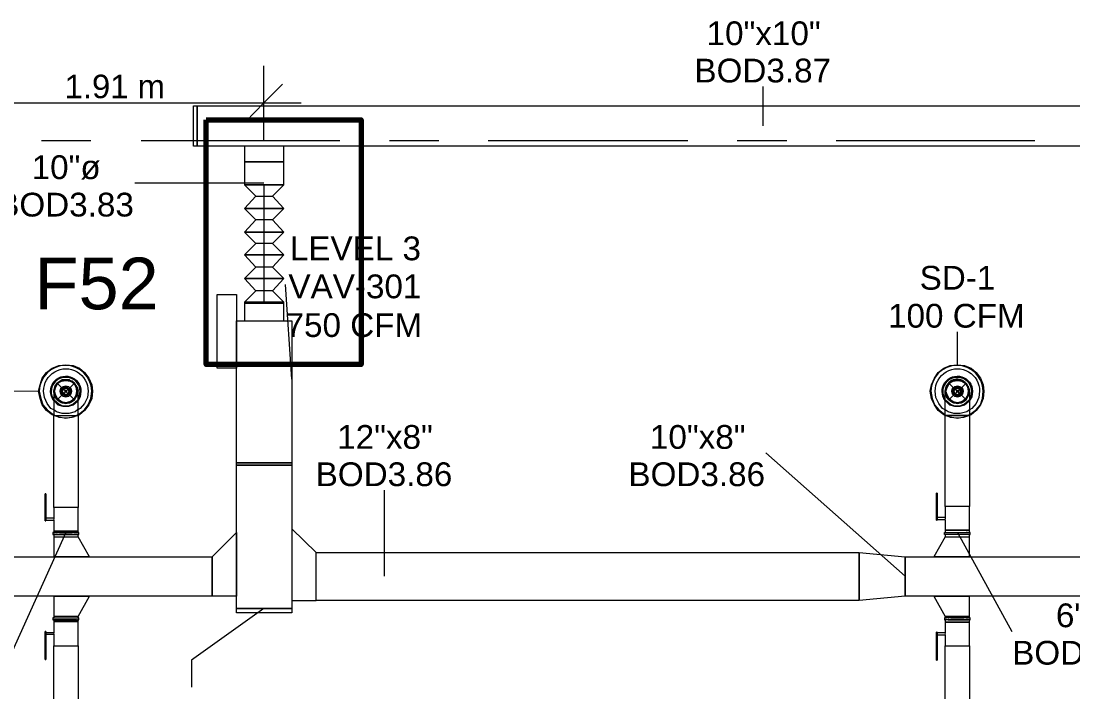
# Model space of a CAD drawing. Header units: metres. Extents: x -2 to 237, y -8 to 52.
# Drawn here: x 37.8 to 44.52, y 38.52 to 42.81 of the extents above; entities that cross this region are included whole.
import ezdxf

# ---------------------------------------------------------------- set-up
doc = ezdxf.new("R2010")
doc.units = ezdxf.units.M
doc.layers.add('HVAC - Ductos', color=5, linetype='Continuous', lineweight=0)
doc.layers.add('PDF4_Text', color=7, linetype='Continuous', lineweight=0)
doc.layers.add('PDF4_Geometry', color=7, linetype='Continuous', lineweight=0, true_color=0xaaaaaa)
doc.styles.add('PDF Arial-BoldMT-Identity-H', font='arial.ttf')
doc.styles.add('PDF Helvetica', font='')
doc.styles.get('PDF Helvetica').set_extended_font_data('Helvetica')

msp = doc.modelspace()

# ---------------------------------------------------------------- linework, layer by layer
at = {"layer": 'HVAC - Ductos', "lineweight": 0}
for points in [[(39.3509, 42.0491), (39.3509, 42.2873), (39.3509, 42.5256)], [(39.47, 42.4065), (39.3509, 42.2873), (39.2364, 42.1682)], [(42.5397, 42.1407), (42.5397, 42.3927)], [(37.2022, 42.2873), (39.5892, 42.2873)], [(39.2272, 42.0124), (39.2272, 41.9117), (39.2318, 41.9117), (39.2409, 41.9117), (39.2639, 41.9117), (39.2914, 41.9117), (39.3188, 41.9117), (39.3509, 41.9117), (39.3876, 41.9117), (39.415, 41.9117), (39.4426, 41.9117), (39.4609, 41.9117), (39.4746, 41.9117), (39.4792, 41.9117), (39.4792, 42.0124)], [(39.2409, 42.0124), (39.2318, 42.0124)], [(39.2593, 42.0124), (39.2547, 42.0124), (39.2501, 42.0124)], [(39.2822, 42.0124), (39.273, 42.0124), (39.2685, 42.0124)], [(39.3143, 42.0124), (39.296, 42.0124), (39.2914, 42.0124)], [(39.383, 42.0124), (39.3509, 42.0124), (39.3234, 42.0124)], [(39.4105, 42.0124), (39.3922, 42.0124)], [(39.438, 42.0124), (39.4334, 42.0124), (39.4242, 42.0124)], [(39.4563, 42.0124), (39.4517, 42.0124), (39.4472, 42.0124)], [(39.4746, 42.0124), (39.4654, 42.0124), (39.4609, 42.0124)], [(39.4059, 41.6917), (39.4792, 41.6138), (39.2272, 41.6138), (39.3006, 41.6917), (39.4059, 41.6917), (39.4792, 41.7651), (39.4792, 41.9117), (39.4746, 41.9117), (39.4609, 41.9117), (39.4426, 41.9117), (39.415, 41.9117), (39.3876, 41.9117), (39.3509, 41.9117), (39.3188, 41.9117), (39.2914, 41.9117), (39.2639, 41.9117), (39.2409, 41.9117), (39.2318, 41.9117), (39.2272, 41.9117), (39.2272, 41.7651), (39.4792, 41.7651), (39.2272, 41.7651), (39.3006, 41.6917)], [(39.3509, 41.7742), (38.5262, 41.7742)], [(39.3509, 41.7651), (39.3509, 41.3894), (39.3509, 41.0137)], [(39.4059, 41.5406), (39.4792, 41.4626), (39.2272, 41.4626), (39.3006, 41.5406), (39.2272, 41.6138), (39.4792, 41.6138), (39.4059, 41.5406), (39.3006, 41.5406)], [(39.4059, 41.3894), (39.4792, 41.3161), (39.2272, 41.3161), (39.3006, 41.3894), (39.2272, 41.4626), (39.4792, 41.4626), (39.4059, 41.3894), (39.3006, 41.3894)], [(39.4059, 41.2381), (39.4792, 41.1649), (39.2272, 41.1649), (39.3006, 41.2381), (39.2272, 41.3161), (39.4792, 41.3161), (39.4059, 41.2381), (39.3006, 41.2381)], [(39.4059, 41.087), (39.4792, 41.0137), (39.2272, 41.0137), (39.3006, 41.087), (39.2272, 41.1649), (39.4792, 41.1649), (39.4059, 41.087), (39.3006, 41.087)], [(39.5296, 40.5234), (39.4884, 41.1282)], [(39.4792, 41.0137), (39.4746, 41.0137), (39.4563, 41.0137), (39.4288, 41.0137), (39.3922, 41.0137), (39.3509, 41.0137), (39.3143, 41.0137), (39.2776, 41.0137), (39.2501, 41.0137), (39.2318, 41.0137), (39.2272, 41.0137)], [(43.7814, 40.6151), (43.7814, 40.8258)], [(38.0085, 40.4456), (38.0085, 40.4364), (38.0085, 40.418), (38.0085, 40.3906), (38.0085, 40.3539), (38.0085, 40.3127), (38.0085, 40.2898), (37.9993, 40.2944), (37.9627, 40.3218), (37.9352, 40.3585), (37.9215, 40.3997), (37.9123, 40.4456), (37.9215, 40.4868), (37.9352, 40.528), (37.9627, 40.5647), (37.9993, 40.5921), (38.0406, 40.6105), (38.0864, 40.6151), (38.1322, 40.6105), (38.1735, 40.5921), (38.2056, 40.5647), (38.233, 40.528), (38.2513, 40.4868), (38.2559, 40.4456), (38.2513, 40.3997), (38.233, 40.3585), (38.2056, 40.3218), (38.1735, 40.2944), (38.1643, 40.2898), (38.1643, 40.3356), (38.1643, 40.3768), (38.1643, 40.4089), (38.1643, 40.4318), (38.1643, 40.441)], [(38.0589, 40.3722), (38.0543, 40.3768), (38.036, 40.3906), (38.0223, 40.4089), (38.0131, 40.4272), (38.0131, 40.4456), (38.0131, 40.4639), (38.0223, 40.4822), (38.036, 40.496), (38.0497, 40.5096), (38.0681, 40.5142), (38.0864, 40.5188), (38.1047, 40.5142), (38.1231, 40.5096)], [(38.0589, 40.5142), (38.0864, 40.5188), (38.1093, 40.5142)], [(43.7538, 40.3722), (43.7493, 40.3768), (43.731, 40.3906), (43.7172, 40.4089), (43.708, 40.4272), (43.708, 40.4456), (43.708, 40.4639), (43.7172, 40.4822), (43.731, 40.496), (43.7447, 40.5096), (43.763, 40.5142), (43.7814, 40.5188), (43.7997, 40.5142), (43.818, 40.5096), (43.8318, 40.496), (43.8455, 40.4822), (43.8501, 40.4639), (43.8547, 40.4456), (43.8501, 40.4272), (43.8455, 40.4089), (43.8318, 40.3906), (43.818, 40.3814), (43.7997, 40.3722), (43.7814, 40.3722), (43.763, 40.3722), (43.7447, 40.3814), (43.731, 40.3906), (43.7126, 40.4134), (43.708, 40.418)], [(43.7538, 40.5142), (43.7814, 40.5188), (43.8043, 40.5142)], [(38.1277, 40.5096), (38.1231, 40.5096), (38.1368, 40.496), (38.1505, 40.4822), (38.1551, 40.4639), (38.1597, 40.4456), (38.1551, 40.4272), (38.1505, 40.4089), (38.1368, 40.3906), (38.1231, 40.3814), (38.1047, 40.3722), (38.0864, 40.3722), (38.0681, 40.3722), (38.0497, 40.3814), (38.036, 40.3906), (38.0177, 40.4134), (38.0131, 40.418)], [(38.0131, 40.4684), (38.0177, 40.473), (38.0177, 40.4776)], [(38.0177, 40.418), (38.0131, 40.4456), (38.0177, 40.4684)], [(38.0177, 40.473), (38.036, 40.496), (38.0543, 40.5096)], [(38.0543, 40.5142), (38.0589, 40.5142)], [(38.1139, 40.5142), (38.1185, 40.5142)], [(38.1185, 40.5096), (38.1368, 40.496), (38.1505, 40.473)], [(38.1551, 40.4776), (38.1551, 40.473), (38.1551, 40.4684)], [(38.1551, 40.4684), (38.1597, 40.4456), (38.1551, 40.418), (38.1551, 40.4134)], [(43.708, 40.4684), (43.7126, 40.473), (43.7126, 40.4776)], [(43.7126, 40.418), (43.708, 40.4456), (43.7126, 40.4684)], [(43.7126, 40.473), (43.731, 40.496), (43.7493, 40.5096)], [(43.7493, 40.5142), (43.7538, 40.5142)], [(43.8089, 40.5142), (43.8134, 40.5142)], [(43.8134, 40.5096), (43.8318, 40.496), (43.8455, 40.473)], [(43.8501, 40.4776), (43.8501, 40.473), (43.8501, 40.4684)], [(43.8501, 40.4684), (43.8547, 40.4456), (43.8501, 40.418), (43.8501, 40.4134)], [(37.9123, 40.4456), (37.5595, 40.441)], [(38.0085, 40.4364), (38.0131, 40.4226), (38.0177, 40.4043), (38.0315, 40.3906), (38.0497, 40.3768), (38.0681, 40.3722), (38.0864, 40.3676), (38.1047, 40.3722), (38.1231, 40.3768), (38.1413, 40.3906), (38.1505, 40.4043), (38.1597, 40.4226), (38.1597, 40.4364)], [(38.1505, 40.4134), (38.1368, 40.3906), (38.1185, 40.3768), (38.1139, 40.3722)], [(38.1643, 40.441), (38.1643, 40.4456)], [(43.7035, 40.4364), (43.708, 40.4226), (43.7126, 40.4043), (43.7264, 40.3906), (43.7447, 40.3768), (43.763, 40.3722), (43.7814, 40.3676), (43.7997, 40.3722), (43.818, 40.3768), (43.8363, 40.3906), (43.8455, 40.4043), (43.8547, 40.4226), (43.8547, 40.4364)], [(43.8455, 40.4134), (43.8318, 40.3906), (43.8134, 40.3768), (43.8089, 40.3722)], [(43.8593, 40.441), (43.8593, 40.4456)], [(38.1597, 40.3264), (38.1459, 40.3127), (38.1047, 40.3035), (38.0635, 40.3035), (38.0269, 40.3127), (38.0085, 40.3264)], [(38.1093, 40.3768), (38.0864, 40.3722), (38.0589, 40.3768)], [(43.8593, 40.3264), (43.8409, 40.3127), (43.7997, 40.3035), (43.7584, 40.3035), (43.7218, 40.3127), (43.7035, 40.3264)], [(43.8043, 40.3768), (43.7814, 40.3722), (43.7538, 40.3768)], [(37.9581, 39.7812), (37.9581, 39.6255), (37.9581, 39.6209), (37.9581, 39.6163), (37.9581, 39.6209), (37.9581, 39.6255), (37.9581, 39.6209), (38.0085, 39.6209), (38.0085, 39.5521), (38.0131, 39.5521), (38.0177, 39.5521), (38.0315, 39.5521), (38.0497, 39.5521), (38.0681, 39.5521), (38.0864, 39.5521), (38.1047, 39.5521), (38.1231, 39.5521), (38.1413, 39.5521), (38.1505, 39.5521), (38.1597, 39.5521), (38.1643, 39.5521), (38.1643, 39.7033), (38.1597, 39.7033), (38.1505, 39.7033), (38.1413, 39.7033), (38.1231, 39.7033), (38.1047, 39.7033), (38.0864, 39.7033), (38.0681, 39.7033), (38.0497, 39.7033), (38.0315, 39.7033), (38.0177, 39.7033), (38.0131, 39.7033), (38.0085, 39.7033), (38.0085, 40.2898), (38.0131, 40.2898), (38.0177, 40.2898), (38.0315, 40.2898), (38.0497, 40.2898), (38.0681, 40.2898), (38.0864, 40.2898), (38.1047, 40.2898), (38.1231, 40.2898), (38.1413, 40.2898), (38.1505, 40.2898), (38.1597, 40.2898), (38.1643, 40.2898), (38.1643, 39.7033), (38.1597, 39.7033), (38.1505, 39.7033), (38.1413, 39.7033), (38.1231, 39.7033), (38.1047, 39.7033), (38.0864, 39.7033), (38.0681, 39.7033), (38.0497, 39.7033), (38.0315, 39.7033), (38.0177, 39.7033), (38.0131, 39.7033), (38.0085, 39.7033), (38.0085, 39.6346), (37.9581, 39.6346)], [(38.0085, 40.2944), (38.0406, 40.2806), (38.0864, 40.276), (38.1277, 40.2806), (38.1597, 40.2944)], [(38.1597, 40.2898), (38.1322, 40.2806), (38.0864, 40.2714), (38.0406, 40.2806), (38.0085, 40.2898)], [(38.0085, 40.2898), (38.0131, 40.2898), (38.0177, 40.2898), (38.0315, 40.2898), (38.0497, 40.2898), (38.0681, 40.2898), (38.0864, 40.2898), (38.1047, 40.2898), (38.1231, 40.2898), (38.1413, 40.2898), (38.1505, 40.2898), (38.1597, 40.2898), (38.1643, 40.2898)], [(43.7035, 40.2944), (43.7356, 40.2806), (43.7814, 40.276), (43.8226, 40.2806), (43.8547, 40.2944)], [(43.8593, 40.2898), (43.8272, 40.2806), (43.7814, 40.2714), (43.7356, 40.2806), (43.7035, 40.2898)], [(43.7035, 40.2898), (43.708, 40.2898), (43.7126, 40.2898), (43.7264, 40.2898), (43.7447, 40.2898), (43.763, 40.2898), (43.7814, 40.2898), (43.7997, 40.2898), (43.818, 40.2898), (43.8363, 40.2898), (43.8455, 40.2898), (43.8547, 40.2898), (43.8593, 40.2898)], [(43.4469, 39.2635), (42.5581, 40.0515)], [(37.9581, 39.7904), (37.9535, 39.7904)], [(37.9535, 39.6255), (37.9535, 39.6209), (37.9535, 39.6163), (37.9535, 39.6209), (37.9535, 39.6255), (37.9535, 39.7812)], [(40.1207, 39.2635), (40.1207, 39.8133)], [(43.6531, 39.795), (43.6485, 39.795)], [(43.6485, 39.63), (43.6485, 39.6255), (43.6485, 39.6209), (43.6485, 39.6255), (43.6485, 39.63), (43.6485, 39.7858)], [(43.6531, 39.7858), (43.6531, 39.63), (43.6531, 39.6255), (43.6531, 39.6209), (43.6531, 39.6255), (43.6531, 39.63), (43.6531, 39.6255), (43.7035, 39.6255), (43.7035, 39.5567), (43.708, 39.5567), (43.7126, 39.5567), (43.7264, 39.5567), (43.7447, 39.5567), (43.763, 39.5567), (43.7814, 39.5567), (43.7997, 39.5567), (43.818, 39.5567), (43.8363, 39.5567), (43.8455, 39.5567), (43.8547, 39.5567), (43.8593, 39.5567), (43.8593, 39.7079), (43.8547, 39.7079), (43.8455, 39.7079), (43.8363, 39.7079), (43.818, 39.7079), (43.7997, 39.7079), (43.7814, 39.7079), (43.763, 39.7079), (43.7447, 39.7079), (43.7264, 39.7079), (43.7126, 39.7079), (43.708, 39.7079), (43.7035, 39.7079), (43.7035, 39.6392), (43.6531, 39.6392)], [(37.9535, 39.6163), (37.9581, 39.6163)], [(38.0085, 39.6346), (38.0085, 39.63), (38.0085, 39.6255)], [(43.6485, 39.6209), (43.6531, 39.6209)], [(43.7035, 39.6392), (43.7035, 39.6346), (43.7035, 39.63)], [(38.0864, 39.5429), (37.7428, 38.7824)], [(38.0039, 39.5429), (38.0039, 39.5292)], [(38.0085, 39.5292), (38.0039, 39.5292), (38.0131, 39.5292), (38.0269, 39.5292), (38.0451, 39.5292), (38.0635, 39.5292), (38.0864, 39.5292), (38.1093, 39.5292), (38.1277, 39.5292), (38.1459, 39.5292), (38.1551, 39.5292), (38.1643, 39.5292), (38.1689, 39.5292), (38.1689, 39.5429), (38.1643, 39.5429)], [(38.0085, 39.5429), (38.0039, 39.5429), (38.0131, 39.5429), (38.0269, 39.5429), (38.0451, 39.5429), (38.0635, 39.5429), (38.0864, 39.5429), (38.1093, 39.5429), (38.1277, 39.5429), (38.1459, 39.5429), (38.1551, 39.5429), (38.1643, 39.5429), (38.1689, 39.5429)], [(38.1597, 39.5429), (38.1643, 39.5429), (38.1643, 39.5521), (38.1597, 39.5521), (38.1505, 39.5521), (38.1413, 39.5521), (38.1231, 39.5521), (38.1047, 39.5521), (38.0864, 39.5521), (38.0681, 39.5521), (38.0497, 39.5521), (38.0315, 39.5521), (38.0177, 39.5521), (38.0131, 39.5521), (38.0085, 39.5521), (38.0085, 39.5429), (38.0131, 39.5429), (38.0177, 39.5429), (38.0315, 39.5429), (38.0497, 39.5429), (38.0681, 39.5429), (38.0864, 39.5429), (38.1047, 39.5429), (38.1231, 39.5429), (38.1413, 39.5429), (38.1505, 39.5429), (38.1551, 39.5429)], [(38.0177, 39.5292), (38.0131, 39.5292), (38.0085, 39.5292), (38.0085, 39.5155), (38.0131, 39.5155), (38.0177, 39.5155), (38.0315, 39.5155), (38.0497, 39.5155), (38.0681, 39.5155), (38.0864, 39.5155), (38.1047, 39.5155), (38.1231, 39.5155), (38.1413, 39.5155), (38.1505, 39.5155), (38.1597, 39.5155), (38.1643, 39.5155), (38.1643, 39.5292), (38.1597, 39.5292)], [(38.0085, 39.5155), (38.0085, 39.3872), (38.0177, 39.3872), (38.0315, 39.3872), (38.0589, 39.3872), (38.0864, 39.3872), (38.1643, 39.3872), (38.1918, 39.3872), (38.2147, 39.3872), (38.233, 39.3872), (38.2376, 39.3872), (38.1643, 39.5155)], [(38.0315, 39.5292), (38.0269, 39.5292)], [(38.1277, 39.5292), (38.1231, 39.5292), (38.1047, 39.5292), (38.0864, 39.5292), (38.0681, 39.5292), (38.0497, 39.5292), (38.0451, 39.5292)], [(38.0543, 39.5155), (38.0589, 39.5155)], [(38.1139, 39.5155), (38.1185, 39.5155)], [(38.1459, 39.5292), (38.1413, 39.5292)], [(38.1551, 39.5292), (38.1505, 39.5292)], [(38.1643, 39.5292), (38.1689, 39.5292)], [(43.7035, 39.5155), (43.6302, 39.3872), (43.6348, 39.3872), (43.6531, 39.3872), (43.676, 39.3872), (43.7035, 39.3872), (43.7814, 39.3872), (43.8089, 39.3872), (43.8363, 39.3872), (43.8501, 39.3872), (43.8593, 39.3872), (43.8593, 39.5155)], [(43.7035, 39.5292), (43.6989, 39.5292), (43.6989, 39.5429), (43.708, 39.5429), (43.7218, 39.5429), (43.7402, 39.5429), (43.7584, 39.5429), (43.7814, 39.5429), (43.8043, 39.5429), (43.8226, 39.5429), (43.8409, 39.5429), (43.8501, 39.5429), (43.8593, 39.5429), (43.8638, 39.5429), (43.8593, 39.5429), (43.8593, 39.5567), (43.8547, 39.5567), (43.8455, 39.5567), (43.8363, 39.5567), (43.818, 39.5567), (43.7997, 39.5567), (43.7814, 39.5567), (43.763, 39.5567), (43.7447, 39.5567), (43.7264, 39.5567), (43.7126, 39.5567), (43.708, 39.5567), (43.7035, 39.5567), (43.7035, 39.5429)], [(43.8593, 39.5292), (43.8638, 39.5292), (43.8593, 39.5292), (43.8501, 39.5292), (43.8409, 39.5292), (43.8226, 39.5292), (43.8043, 39.5292), (43.7814, 39.5292), (43.7584, 39.5292), (43.7402, 39.5292), (43.7218, 39.5292), (43.708, 39.5292), (43.6989, 39.5292)], [(43.7126, 39.5292), (43.708, 39.5292), (43.7035, 39.5292), (43.7035, 39.5155), (43.708, 39.5155), (43.7126, 39.5155), (43.7264, 39.5155), (43.7447, 39.5155), (43.763, 39.5155), (43.7814, 39.5155), (43.7997, 39.5155), (43.818, 39.5155), (43.8363, 39.5155), (43.8455, 39.5155), (43.8547, 39.5155), (43.8593, 39.5155), (43.8593, 39.5292), (43.8547, 39.5292)], [(43.7264, 39.5292), (43.7218, 39.5292)], [(43.8226, 39.5292), (43.818, 39.5292), (43.7997, 39.5292), (43.7814, 39.5292), (43.763, 39.5292), (43.7447, 39.5292), (43.7402, 39.5292)], [(43.7493, 39.5155), (43.7538, 39.5155)], [(43.7814, 39.5429), (44.1296, 38.9107)], [(43.8089, 39.5155), (43.8134, 39.5155)], [(43.8455, 39.5429), (43.8363, 39.5429)], [(43.8501, 39.5292), (43.8455, 39.5292), (43.8363, 39.5292)], [(43.8638, 39.5292), (43.8638, 39.5429)], [(38.2376, 39.3872), (38.233, 39.3872), (38.2147, 39.3872), (38.1918, 39.3872), (38.1643, 39.3872), (38.0864, 39.3872), (38.0589, 39.3872), (38.0315, 39.3872), (38.0177, 39.3872), (38.0085, 39.3872)], [(43.1537, 39.4146), (43.4469, 39.3872)], [(43.1537, 39.1077), (43.1537, 39.4146)], [(43.4469, 39.3872), (43.4469, 39.1352)], [(43.8593, 39.3872), (43.8501, 39.3872), (43.8363, 39.3872), (43.8089, 39.3872), (43.7814, 39.3872), (43.7035, 39.3872), (43.676, 39.3872), (43.6531, 39.3872), (43.6348, 39.3872), (43.6302, 39.3872)], [(38.1643, 39.0069), (38.2376, 39.1352), (38.233, 39.1352), (38.2147, 39.1352), (38.1918, 39.1352), (38.1643, 39.1352), (38.0864, 39.1352), (38.0589, 39.1352), (38.0315, 39.1352), (38.0177, 39.1352), (38.0085, 39.1352), (38.0085, 39.0069)], [(38.0085, 39.1352), (38.0177, 39.1352), (38.0315, 39.1352), (38.0589, 39.1352), (38.0864, 39.1352), (38.1643, 39.1352), (38.1918, 39.1352), (38.2147, 39.1352), (38.233, 39.1352), (38.2376, 39.1352)], [(43.4469, 39.1352), (43.1537, 39.1077)], [(43.8593, 39.0069), (43.8593, 39.1352), (43.8501, 39.1352), (43.8363, 39.1352), (43.8089, 39.1352), (43.7814, 39.1352), (43.7035, 39.1352), (43.676, 39.1352), (43.6531, 39.1352), (43.6348, 39.1352), (43.6302, 39.1352), (43.7035, 39.0069)], [(43.6302, 39.1352), (43.6348, 39.1352), (43.6531, 39.1352), (43.676, 39.1352), (43.7035, 39.1352), (43.7814, 39.1352), (43.8089, 39.1352), (43.8363, 39.1352), (43.8501, 39.1352), (43.8593, 39.1352)], [(39.3509, 39.0573), (38.8882, 38.7274), (38.8882, 38.5533)], [(38.0085, 37.1972), (38.0085, 38.819), (38.0131, 38.819), (38.0177, 38.819), (38.0315, 38.819), (38.0497, 38.819), (38.0681, 38.819), (38.0864, 38.819), (38.1047, 38.819), (38.1231, 38.819), (38.1413, 38.819), (38.1505, 38.819), (38.1597, 38.819), (38.1643, 38.819), (38.1643, 38.9748), (38.1597, 38.9748), (38.1505, 38.9748), (38.1413, 38.9748), (38.1231, 38.9748), (38.1047, 38.9748), (38.0864, 38.9748), (38.0681, 38.9748), (38.0497, 38.9748), (38.0315, 38.9748), (38.0177, 38.9748), (38.0131, 38.9748), (38.0085, 38.9748), (38.0085, 38.9015), (37.9581, 38.9015), (37.9581, 38.897)], [(38.0039, 38.9977), (38.0039, 38.984)], [(38.0085, 38.984), (38.0039, 38.984), (38.0131, 38.984), (38.0269, 38.984), (38.0451, 38.984), (38.0635, 38.984), (38.0864, 38.984), (38.1093, 38.984), (38.1277, 38.984), (38.1459, 38.984), (38.1551, 38.984), (38.1643, 38.984), (38.1689, 38.984), (38.1689, 38.9977), (38.1643, 38.9977)], [(38.0085, 38.9977), (38.0039, 38.9977), (38.0131, 38.9977), (38.0269, 38.9977), (38.0451, 38.9977), (38.0635, 38.9977), (38.0864, 38.9977), (38.1093, 38.9977), (38.1277, 38.9977), (38.1459, 38.9977), (38.1551, 38.9977), (38.1643, 38.9977), (38.1689, 38.9977)], [(38.1597, 38.9977), (38.1643, 38.9977), (38.1643, 39.0069), (38.1597, 39.0069), (38.1505, 39.0069), (38.1413, 39.0069), (38.1231, 39.0069), (38.1047, 39.0069), (38.0864, 39.0069), (38.0681, 39.0069), (38.0497, 39.0069), (38.0315, 39.0069), (38.0177, 39.0069), (38.0131, 39.0069), (38.0085, 39.0069), (38.0085, 38.9977), (38.0131, 38.9977), (38.0177, 38.9977)], [(38.1551, 38.984), (38.1505, 38.984), (38.1413, 38.984), (38.1231, 38.984), (38.1047, 38.984), (38.0864, 38.984), (38.0681, 38.984), (38.0497, 38.984), (38.0315, 38.984), (38.0177, 38.984), (38.0131, 38.984), (38.0085, 38.984), (38.0085, 38.9748), (38.0131, 38.9748), (38.0177, 38.9748), (38.0315, 38.9748), (38.0497, 38.9748), (38.0681, 38.9748), (38.0864, 38.9748), (38.1047, 38.9748), (38.1231, 38.9748), (38.1413, 38.9748), (38.1505, 38.9748), (38.1597, 38.9748), (38.1643, 38.9748), (38.1643, 38.984), (38.1597, 38.984)], [(38.0269, 38.9977), (38.0315, 38.9977)], [(38.0451, 38.9977), (38.0497, 38.9977), (38.0681, 38.9977), (38.0864, 38.9977), (38.1047, 38.9977), (38.1231, 38.9977), (38.1277, 38.9977)], [(38.0589, 39.0069), (38.0543, 39.0069)], [(38.1185, 39.0069), (38.1139, 39.0069)], [(38.1413, 38.9977), (38.1459, 38.9977)], [(38.1505, 38.9977), (38.1551, 38.9977)], [(38.1643, 38.984), (38.1689, 38.984)], [(43.8593, 38.9977), (43.8638, 38.9977), (43.8593, 38.9977), (43.8501, 38.9977), (43.8409, 38.9977), (43.8226, 38.9977), (43.8043, 38.9977), (43.7814, 38.9977), (43.7584, 38.9977), (43.7402, 38.9977), (43.7218, 38.9977), (43.708, 38.9977), (43.6989, 38.9977), (43.6989, 38.984), (43.7035, 38.984)], [(43.7035, 38.9977), (43.6989, 38.9977)], [(43.8593, 38.984), (43.8638, 38.984), (43.8593, 38.984), (43.8501, 38.984), (43.8409, 38.984), (43.8226, 38.984), (43.8043, 38.984), (43.7814, 38.984), (43.7584, 38.984), (43.7402, 38.984), (43.7218, 38.984), (43.708, 38.984), (43.6989, 38.984)], [(43.8547, 38.9977), (43.8593, 38.9977), (43.8593, 39.0069), (43.8547, 39.0069), (43.8455, 39.0069), (43.8363, 39.0069), (43.818, 39.0069), (43.7997, 39.0069), (43.7814, 39.0069), (43.763, 39.0069), (43.7447, 39.0069), (43.7264, 39.0069), (43.7126, 39.0069), (43.708, 39.0069), (43.7035, 39.0069), (43.7035, 38.9977), (43.708, 38.9977), (43.7126, 38.9977)], [(43.7126, 38.984), (43.708, 38.984), (43.7035, 38.984), (43.7035, 38.9703), (43.708, 38.9703), (43.7126, 38.9703), (43.7264, 38.9703), (43.7447, 38.9703), (43.763, 38.9703), (43.7814, 38.9703), (43.7997, 38.9703), (43.818, 38.9703), (43.8363, 38.9703), (43.8455, 38.9703), (43.8547, 38.9703), (43.8593, 38.9703), (43.8593, 38.984), (43.8547, 38.984)], [(43.7218, 38.9977), (43.7264, 38.9977)], [(43.7218, 38.984), (43.7264, 38.984), (43.7447, 38.984), (43.763, 38.984), (43.7814, 38.984), (43.7997, 38.984), (43.818, 38.984), (43.8363, 38.984), (43.8455, 38.984), (43.8501, 38.984)], [(43.7402, 38.9977), (43.7447, 38.9977), (43.763, 38.9977), (43.7814, 38.9977), (43.7997, 38.9977), (43.818, 38.9977), (43.8226, 38.9977)], [(43.7538, 39.0069), (43.7493, 39.0069)], [(43.8134, 39.0069), (43.8089, 39.0069)], [(43.8363, 38.9977), (43.8455, 38.9977), (43.8501, 38.9977)], [(43.8638, 38.984), (43.8638, 38.9977)], [(37.9581, 38.9107), (37.9535, 38.9107)], [(37.9535, 38.7458), (37.9535, 38.7412), (37.9535, 38.7366), (37.9535, 38.732), (37.9535, 38.7366), (37.9535, 38.7412), (37.9535, 38.7458), (37.9535, 38.897), (37.9535, 38.9015), (37.9535, 38.9061), (37.9535, 38.9107), (37.9535, 38.9061), (37.9535, 38.9015), (37.9535, 38.897)], [(37.9581, 38.9015), (37.9581, 38.9061), (37.9581, 38.9107), (37.9581, 38.9061), (37.9581, 38.9015), (37.9581, 38.897), (37.9581, 38.7458), (37.9581, 38.7412), (37.9581, 38.7366), (37.9581, 38.732), (37.9581, 38.7366), (37.9581, 38.7412), (37.9581, 38.7458)], [(43.6531, 38.9061), (43.6485, 38.9061)], [(43.6485, 38.7412), (43.6485, 38.7366), (43.6485, 38.732), (43.6485, 38.7274), (43.6485, 38.732), (43.6485, 38.7366), (43.6485, 38.7412), (43.6485, 38.897), (43.6485, 38.9015), (43.6485, 38.9061), (43.6485, 38.9015), (43.6485, 38.897)], [(43.7035, 37.1972), (43.7035, 38.819), (43.708, 38.819), (43.7126, 38.819), (43.7264, 38.819), (43.7447, 38.819), (43.763, 38.819), (43.7814, 38.819), (43.7997, 38.819), (43.818, 38.819), (43.8363, 38.819), (43.8455, 38.819), (43.8547, 38.819), (43.8593, 38.819), (43.8593, 38.9703), (43.8547, 38.9703), (43.8455, 38.9703), (43.8363, 38.9703), (43.818, 38.9703), (43.7997, 38.9703), (43.7814, 38.9703), (43.763, 38.9703), (43.7447, 38.9703), (43.7264, 38.9703), (43.7126, 38.9703), (43.708, 38.9703), (43.7035, 38.9703), (43.7035, 38.9015), (43.6531, 38.9015), (43.6531, 38.897), (43.6531, 38.9015), (43.6531, 38.9061), (43.6531, 38.9015), (43.6531, 38.897), (43.6531, 38.7412), (43.6531, 38.7366), (43.6531, 38.732), (43.6531, 38.7274), (43.6531, 38.732), (43.6531, 38.7366), (43.6531, 38.7412)], [(37.9581, 38.8924), (38.0085, 38.8924), (38.0085, 38.819), (38.0131, 38.819), (38.0177, 38.819), (38.0315, 38.819), (38.0497, 38.819), (38.0681, 38.819), (38.0864, 38.819), (38.1047, 38.819), (38.1231, 38.819), (38.1413, 38.819), (38.1505, 38.819), (38.1597, 38.819), (38.1643, 38.819), (38.1643, 37.1972)], [(38.0085, 38.9015), (38.0085, 38.897)], [(43.6531, 38.8878), (43.7035, 38.8878), (43.7035, 38.819), (43.708, 38.819), (43.7126, 38.819), (43.7264, 38.819), (43.7447, 38.819), (43.763, 38.819), (43.7814, 38.819), (43.7997, 38.819), (43.818, 38.819), (43.8363, 38.819), (43.8455, 38.819), (43.8547, 38.819), (43.8593, 38.819), (43.8593, 37.1972)], [(43.7035, 38.897), (43.7035, 38.8924)], [(37.9535, 38.732), (37.9581, 38.732)], [(43.6485, 38.7274), (43.6485, 38.732), (43.6485, 38.7274)], [(43.6485, 38.7274), (43.6531, 38.7274)], [(43.6531, 38.7274), (43.6531, 38.732), (43.6531, 38.7274)]]:
    msp.add_lwpolyline(points, dxfattribs=at)
for points in [[(38.9248, 42.2691), (38.9248, 42.0124), (38.902, 42.0124), (38.902, 42.2691)], [(38.9248, 42.2691), (46.1363, 42.2691), (46.1363, 42.0124), (38.9248, 42.0124)], [(39.2272, 41.7651), (39.2318, 41.7651), (39.2409, 41.7651), (39.2639, 41.7651), (39.2914, 41.7651), (39.3188, 41.7651), (39.3509, 41.7651), (39.3876, 41.7651), (39.415, 41.7651), (39.4426, 41.7651), (39.4609, 41.7651), (39.4746, 41.7651), (39.4792, 41.7651), (39.4746, 41.7651), (39.4609, 41.7651), (39.4426, 41.7651), (39.415, 41.7651), (39.3876, 41.7651), (39.3509, 41.7651), (39.3188, 41.7651), (39.2914, 41.7651), (39.2639, 41.7651), (39.2409, 41.7651), (39.2318, 41.7651)], [(39.0531, 41.064), (39.1768, 41.064), (39.1768, 40.5921), (39.0531, 40.5921)], [(39.4792, 41.0091), (39.4746, 41.0091), (39.4563, 41.0091), (39.4288, 41.0091), (39.3922, 41.0091), (39.3509, 41.0091), (39.3143, 41.0091), (39.2776, 41.0091), (39.2501, 41.0091), (39.2318, 41.0091), (39.2272, 41.0091), (39.2272, 40.8946), (39.2318, 40.8946), (39.2455, 40.8946), (39.2639, 40.8946), (39.2914, 40.8946), (39.3188, 40.8946), (39.3509, 40.8946), (39.3876, 40.8946), (39.415, 40.8946), (39.4426, 40.8946), (39.4609, 40.8946), (39.4746, 40.8946), (39.4792, 40.8946), (39.4792, 41.0091), (39.4792, 41.0137), (39.4746, 41.0137), (39.4563, 41.0137), (39.4288, 41.0137), (39.3922, 41.0137), (39.3509, 41.0137), (39.3143, 41.0137), (39.2776, 41.0137), (39.2501, 41.0137), (39.2318, 41.0137), (39.2272, 41.0137), (39.2272, 41.0091), (39.2318, 41.0091), (39.2501, 41.0091), (39.2776, 41.0091), (39.3143, 41.0091), (39.3509, 41.0091), (39.3922, 41.0091), (39.4288, 41.0091), (39.4563, 41.0091), (39.4746, 41.0091)], [(39.4792, 41.0091), (39.4746, 41.0091), (39.4609, 41.0091), (39.4426, 41.0091), (39.415, 41.0091), (39.3876, 41.0091), (39.3509, 41.0091), (39.3188, 41.0091), (39.2914, 41.0091), (39.2639, 41.0091), (39.2455, 41.0091), (39.2318, 41.0091), (39.2272, 41.0091), (39.2318, 41.0091), (39.2455, 41.0091), (39.2639, 41.0091), (39.2914, 41.0091), (39.3188, 41.0091), (39.3509, 41.0091), (39.3876, 41.0091), (39.415, 41.0091), (39.4426, 41.0091), (39.4609, 41.0091), (39.4746, 41.0091)], [(39.5296, 40.8946), (39.5296, 39.9874), (39.1768, 39.9874), (39.5296, 39.9874), (39.5296, 39.9736), (39.1768, 39.9736), (39.1768, 39.9874), (39.1768, 40.8946)], [(38.1231, 40.5096), (38.1047, 40.5188), (38.0864, 40.5188), (38.0681, 40.5188), (38.0497, 40.5096), (38.0315, 40.496), (38.0269, 40.4914), (38.0315, 40.496), (38.0497, 40.5096), (38.0681, 40.5188), (38.0864, 40.5188), (38.1047, 40.5188)], [(38.0223, 40.4868), (38.0177, 40.4822), (38.0131, 40.4639), (38.0085, 40.4456), (38.0085, 40.4364), (38.0085, 40.4456), (38.0131, 40.4639), (38.0177, 40.4822)], [(38.0223, 40.473), (38.036, 40.496), (38.0589, 40.5096), (38.0864, 40.5142), (38.1139, 40.5096), (38.1368, 40.496), (38.1505, 40.473), (38.1551, 40.4456), (38.1505, 40.418), (38.1368, 40.3952), (38.1139, 40.3768), (38.0864, 40.3722), (38.0589, 40.3768), (38.036, 40.3952), (38.0223, 40.418), (38.0131, 40.4456)], [(38.0269, 40.4914), (38.0223, 40.4868)], [(38.0543, 40.4593), (38.0497, 40.4456), (38.0543, 40.4639), (38.0681, 40.473), (38.0864, 40.4776), (38.1047, 40.473), (38.1185, 40.4639), (38.1231, 40.4456), (38.1185, 40.4272), (38.1047, 40.4134), (38.0864, 40.4089), (38.0681, 40.4134), (38.0543, 40.4272), (38.0497, 40.4456), (38.0543, 40.4272), (38.0681, 40.4134), (38.0864, 40.4089), (38.1047, 40.4134), (38.1139, 40.4272), (38.1185, 40.4456), (38.1139, 40.4593), (38.1047, 40.473), (38.0864, 40.4776), (38.0681, 40.473)], [(38.0635, 40.4593), (38.0589, 40.4456), (38.0635, 40.4593), (38.0773, 40.4684), (38.0955, 40.4684), (38.1047, 40.4593), (38.1093, 40.4456), (38.1047, 40.4593), (38.0955, 40.4684), (38.0773, 40.4684)], [(38.0727, 40.4593), (38.0864, 40.4639), (38.1001, 40.4593), (38.1047, 40.4456), (38.1001, 40.4318), (38.0864, 40.4226), (38.0727, 40.4318), (38.0635, 40.4456)], [(38.1643, 40.4456), (38.1597, 40.4364), (38.1643, 40.4456), (38.1597, 40.4639), (38.1505, 40.4822), (38.1413, 40.496), (38.1277, 40.5096), (38.1413, 40.496), (38.1505, 40.4822), (38.1597, 40.4639)], [(43.7172, 40.473), (43.731, 40.496), (43.7538, 40.5096), (43.7814, 40.5142), (43.8089, 40.5096), (43.8318, 40.496), (43.8455, 40.473), (43.8501, 40.4456), (43.8455, 40.418), (43.8318, 40.3952), (43.8089, 40.3768), (43.7814, 40.3722), (43.7538, 40.3768), (43.731, 40.3952), (43.7172, 40.418), (43.708, 40.4456)], [(43.7493, 40.4593), (43.7447, 40.4456), (43.7493, 40.4639), (43.763, 40.473), (43.7814, 40.4776), (43.7997, 40.473), (43.8134, 40.4639), (43.818, 40.4456), (43.8134, 40.4272), (43.7997, 40.4134), (43.7814, 40.4089), (43.763, 40.4134), (43.7493, 40.4272), (43.7447, 40.4456), (43.7493, 40.4272), (43.763, 40.4134), (43.7814, 40.4089), (43.7997, 40.4134), (43.8089, 40.4272), (43.8134, 40.4456), (43.8089, 40.4593), (43.7997, 40.473), (43.7814, 40.4776), (43.763, 40.473)], [(43.763, 40.4593), (43.7538, 40.4456), (43.7584, 40.4593), (43.7722, 40.4684), (43.7905, 40.4684), (43.7997, 40.4593), (43.8089, 40.4456), (43.7997, 40.4272), (43.7905, 40.418), (43.7722, 40.418), (43.7584, 40.4272), (43.7538, 40.4456), (43.763, 40.4318), (43.7722, 40.4226), (43.7905, 40.4226), (43.7997, 40.4318), (43.8043, 40.4456), (43.7997, 40.4593), (43.7905, 40.4684), (43.7722, 40.4684)], [(43.7676, 40.4593), (43.7814, 40.4639), (43.7951, 40.4593), (43.7997, 40.4456), (43.7951, 40.4318), (43.7814, 40.4226), (43.7676, 40.4318), (43.7584, 40.4456)], [(38.0131, 40.386), (38.0406, 40.3631), (38.0681, 40.3493), (38.1001, 40.3493), (38.1322, 40.3631), (38.1597, 40.386), (38.1643, 40.3906), (38.1597, 40.386), (38.1322, 40.3631), (38.1001, 40.3493), (38.0681, 40.3493), (38.0406, 40.3631), (38.0131, 40.386), (38.0085, 40.3906)], [(38.1597, 40.3814), (38.1322, 40.3585), (38.1047, 40.3493), (38.0681, 40.3493), (38.036, 40.3585), (38.0131, 40.3814), (38.0085, 40.386), (38.0131, 40.3814), (38.036, 40.3585), (38.0681, 40.3493), (38.1047, 40.3493), (38.1322, 40.3585), (38.1597, 40.3814), (38.1643, 40.386)], [(38.1047, 40.4318), (38.1093, 40.4456), (38.1047, 40.4272), (38.0955, 40.418), (38.0773, 40.418), (38.0635, 40.4272), (38.0589, 40.4456), (38.0635, 40.4318), (38.0773, 40.4226), (38.0955, 40.4226)], [(38.0818, 40.4501), (38.0818, 40.4456), (38.0818, 40.4501), (38.091, 40.4501), (38.091, 40.4456), (38.0864, 40.4501)], [(38.0864, 40.441), (38.091, 40.4456), (38.091, 40.441), (38.0818, 40.441), (38.0818, 40.4456), (38.0818, 40.441)], [(38.1643, 40.386), (38.178, 40.4089), (38.1826, 40.4456), (38.178, 40.4089)], [(43.708, 40.386), (43.7356, 40.3631), (43.763, 40.3493), (43.7951, 40.3493), (43.8272, 40.3631), (43.8547, 40.386), (43.8593, 40.3906), (43.8547, 40.386), (43.8272, 40.3631), (43.7951, 40.3493), (43.763, 40.3493), (43.7356, 40.3631), (43.708, 40.386), (43.7035, 40.3906)], [(43.8547, 40.3814), (43.8272, 40.3585), (43.7997, 40.3493), (43.763, 40.3493), (43.731, 40.3585), (43.708, 40.3814), (43.7035, 40.386), (43.708, 40.3814), (43.731, 40.3585), (43.763, 40.3493), (43.7997, 40.3493), (43.8272, 40.3585), (43.8547, 40.3814), (43.8593, 40.386)], [(43.7768, 40.4501), (43.7768, 40.4456), (43.7768, 40.4501), (43.786, 40.4501), (43.786, 40.4456), (43.7814, 40.4501)], [(43.7814, 40.441), (43.786, 40.4456), (43.786, 40.441), (43.7768, 40.441), (43.7768, 40.4456), (43.7768, 40.441)], [(43.8593, 40.386), (43.873, 40.4089), (43.8776, 40.4456), (43.873, 40.4089)], [(39.5296, 39.9736), (39.5296, 39.0573), (39.1768, 39.0573), (39.1768, 39.9736)], [(37.9535, 39.7812), (37.9535, 39.7858), (37.9535, 39.7904), (37.9535, 39.7858)], [(37.9581, 39.7812), (37.9581, 39.7858), (37.9581, 39.7904), (37.9581, 39.7858)], [(43.6485, 39.7858), (43.6485, 39.7904), (43.6485, 39.795), (43.6485, 39.7904)], [(43.6531, 39.7858), (43.6531, 39.7904), (43.6531, 39.795), (43.6531, 39.7904)], [(39.0211, 39.3872), (39.1768, 39.5429), (39.1768, 39.1352), (39.0211, 39.1352)], [(39.6854, 39.1077), (39.6854, 39.4146), (39.5296, 39.5659), (39.5296, 39.1077)], [(37.39, 39.3872), (39.0211, 39.3872), (39.0211, 39.1352), (37.39, 39.1352)], [(43.1537, 39.1077), (39.6854, 39.1077), (39.6854, 39.4146), (43.1537, 39.4146)], [(43.4469, 39.3872), (45.953, 39.3872), (45.953, 39.1352), (43.4469, 39.1352)], [(39.1768, 39.0573), (39.5296, 39.0573), (39.5296, 39.0298), (39.1768, 39.0298)]]:
    msp.add_lwpolyline(points, close=True, dxfattribs=at)
for points in [[(38.1597, 40.2944), (38.1689, 40.2989), (38.2056, 40.3264), (38.2284, 40.3585), (38.2467, 40.3997), (38.2513, 40.4456, 0.986592), (37.9169, 40.4456), (37.9261, 40.3997), (37.9398, 40.3585), (37.9673, 40.3264), (38.0039, 40.2989), (38.0085, 40.2944)], [(38.0085, 40.3264), (37.9902, 40.3356), (37.9673, 40.3676), (37.9489, 40.4043), (37.9444, 40.4456, -1.008104), (38.2284, 40.4456), (38.2238, 40.4043), (38.2056, 40.3676), (38.178, 40.3356), (38.1643, 40.3264)], [(43.8593, 40.441), (43.8593, 40.4318), (43.8593, 40.4089), (43.8593, 40.3768), (43.8593, 40.3356), (43.8593, 40.2898), (43.8547, 40.2898), (43.8455, 40.2898), (43.8363, 40.2898), (43.818, 40.2898), (43.7997, 40.2898), (43.7814, 40.2898), (43.763, 40.2898), (43.7447, 40.2898), (43.7264, 40.2898), (43.7126, 40.2898), (43.708, 40.2898), (43.7035, 40.2898), (43.6943, 40.2944), (43.6576, 40.3218), (43.6348, 40.3585), (43.6164, 40.3997), (43.6073, 40.4456), (43.6164, 40.4868), (43.6348, 40.528), (43.6576, 40.5647), (43.6943, 40.5921), (43.7356, 40.6105), (43.7814, 40.6151), (43.8272, 40.6105), (43.8684, 40.5921), (43.9005, 40.5647), (43.928, 40.528), (43.9463, 40.4868), (43.9509, 40.4456), (43.9463, 40.3997), (43.928, 40.3585), (43.9005, 40.3218), (43.8684, 40.2944), (43.8593, 40.2898), (43.8593, 39.7079), (43.8547, 39.7079), (43.8455, 39.7079), (43.8363, 39.7079), (43.818, 39.7079), (43.7997, 39.7079), (43.7814, 39.7079), (43.763, 39.7079), (43.7447, 39.7079), (43.7264, 39.7079), (43.7126, 39.7079), (43.708, 39.7079), (43.7035, 39.7079), (43.7035, 40.2898), (43.7035, 40.3127), (43.7035, 40.3539), (43.7035, 40.3906), (43.7035, 40.418), (43.7035, 40.4364), (43.7035, 40.4456), (43.7035, 40.4364), (43.7035, 40.4456), (43.708, 40.4639), (43.7126, 40.4822), (43.7264, 40.496), (43.7447, 40.5096), (43.763, 40.5188), (43.7814, 40.5188), (43.7997, 40.5188), (43.818, 40.5096), (43.8363, 40.496), (43.8455, 40.4822), (43.8547, 40.4639), (43.8593, 40.4456), (43.8547, 40.4364, 1.064712), (43.7035, 40.4456)], [(43.8547, 40.2944), (43.8638, 40.2989), (43.9005, 40.3264), (43.928, 40.3585), (43.9417, 40.3997), (43.9463, 40.4456, 0.986395), (43.6118, 40.4456), (43.621, 40.3997), (43.6348, 40.3585), (43.6622, 40.3264), (43.6989, 40.2989), (43.7035, 40.2944)], [(43.7035, 40.3264), (43.6852, 40.3356), (43.6622, 40.3676), (43.6439, 40.4043), (43.6393, 40.4456, -1.008177), (43.9234, 40.4456), (43.9188, 40.4043), (43.9005, 40.3676), (43.873, 40.3356), (43.8593, 40.3264)]]:
    msp.add_lwpolyline(points, format="xyb", dxfattribs=at)
for points in [[(38.1643, 40.3906), (38.1735, 40.4134), (38.178, 40.4456, 1.326025), (38.0085, 40.3906), (37.9993, 40.4134), (37.9902, 40.4456), (37.9948, 40.4089), (38.0085, 40.386, -1.386087), (38.1826, 40.4456, 0.970245), (37.9902, 40.4456, -1.306953)], [(43.8593, 40.3906), (43.8684, 40.4134), (43.873, 40.4456, 1.326309), (43.7035, 40.3906), (43.6943, 40.4134), (43.6852, 40.4456), (43.6898, 40.4089), (43.7035, 40.386, -1.386773), (43.8776, 40.4456, 0.97067), (43.6852, 40.4456, -1.306583)]]:
    msp.add_lwpolyline(points, format="xyb", close=True, dxfattribs=at)
at = {"layer": 'PDF4_Geometry', "color": 232, "lineweight": 70, "true_color": 0xe91e64}
msp.add_lwpolyline([(38.9817, 42.1805), (39.9735, 42.1805), (39.9735, 40.6171), (38.9817, 40.6171)], close=True, dxfattribs=at)
at = {"layer": 'PDF4_Geometry', "lineweight": 0}
for points in [[(38.2467, 42.0446), (37.9307, 42.0446)], [(39.8366, 42.0446), (38.5675, 42.0446)], [(40.4688, 42.0446), (40.1527, 42.0446)], [(42.0587, 42.0446), (40.785, 42.0446)], [(42.691, 42.0446), (42.3748, 42.0446)], [(44.2762, 42.0446), (43.0071, 42.0446)]]:
    msp.add_lwpolyline(points, dxfattribs=at)
at = {"layer": 'PDF4_Geometry', "color": 8, "lineweight": 0, "true_color": 0x808080}
for points in [[(38.1459, 40.4868), (38.1093, 40.5188), (38.0635, 40.5188), (38.0223, 40.4868), (38.0085, 40.4456), (38.0223, 40.3997), (38.0635, 40.3722), (38.1093, 40.3722), (38.1459, 40.3997), (38.1643, 40.4456)], [(43.8409, 40.4868), (43.8043, 40.5188), (43.7584, 40.5188), (43.7172, 40.4868), (43.7035, 40.4456), (43.7172, 40.3997), (43.7584, 40.3722), (43.8043, 40.3722), (43.8409, 40.3997), (43.8593, 40.4456)]]:
    msp.add_lwpolyline(points, close=True, dxfattribs=at)
for points in [[(38.0315, 40.496), (38.1413, 40.3906)], [(38.1413, 40.496), (38.0315, 40.3906)], [(43.7264, 40.496), (43.8363, 40.3906)], [(43.8363, 40.496), (43.7264, 40.3906)]]:
    msp.add_lwpolyline(points, dxfattribs=at)

# ---------------------------------------------------------------- texts
at = {"layer": 'PDF4_Text', "lineweight": 0, "attachment_point": 4, "style": 'PDF Helvetica'}
for s, insert, char_height in [('10"x10"', (42.1793, 42.7317), 0.1519), ('BOD3.87', (42.1014, 42.4935), 0.1519), ('1.91 m', (38.0786, 42.392), 0.15002), ('10"ø', (37.8678, 41.8749), 0.1519), ('BOD3.83', (37.6479, 41.6367), 0.1519), ('LEVEL 3', (39.5173, 41.3572), 0.1519), ('VAV-301', (39.5081, 41.1143), 0.1519), ('SD-1', (43.5401, 41.1693), 0.1519), ('100 CFM', (43.3385, 40.9265), 0.1519), ('750 CFM', (39.4898, 40.8669), 0.1519), ('12"x8"', (39.8197, 40.1522), 0.1519), ('10"x8"', (41.8173, 40.1522), 0.1519), ('BOD3.86', (39.6822, 39.9139), 0.1519), ('BOD3.86', (41.6799, 39.9139), 0.1519), ('6"ø', (44.4106, 39.0113), 0.1519), ('BOD3.89', (44.1311, 38.7731), 0.1519)]:
    msp.add_mtext(s, dxfattribs=dict(at, insert=insert, char_height=char_height))
at = {"layer": 'PDF4_Text', "color": 232, "lineweight": 70, "true_color": 0xe91e64, "insert": (37.8855, 41.1316), "char_height": 0.32989, "attachment_point": 4, "style": 'PDF Arial-BoldMT-Identity-H'}
msp.add_mtext('F52', dxfattribs=at)

doc.saveas('drawing.dxf')
